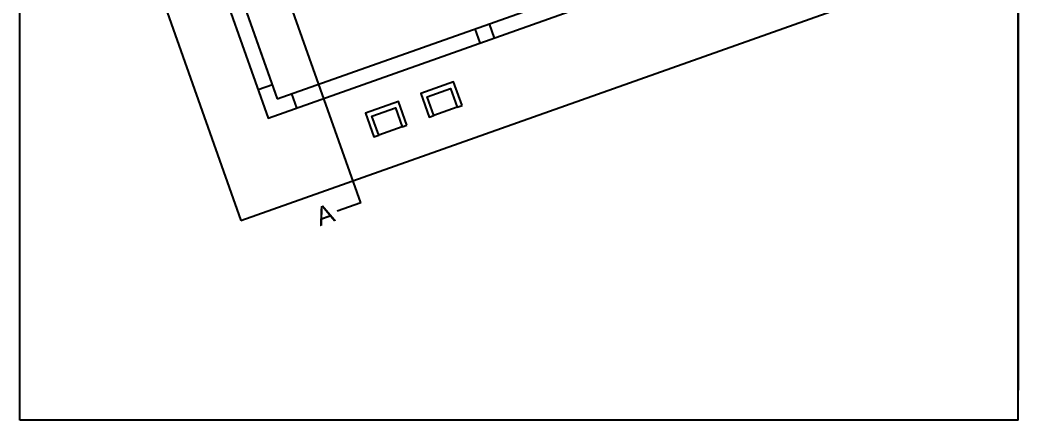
# Model space of a CAD drawing. Header units: centimetres. Extents: x 2004 to 13885, y -3131 to 5891.
# Drawn here: x 9115 to 11115, y 3831 to 4633 of the extents above; entities that cross this region are included whole.
import ezdxf

# ---------------------------------------------------------------- set-up
doc = ezdxf.new("R2010")
doc.units = ezdxf.units.CM
doc.styles.get("Standard").update_dxf_attribs({"font": 'Arial.ttf'})

msp = doc.modelspace()

# ---------------------------------------------------------------- linework, layer by layer
for p, q in [((9115.1, 3891.3), (9115.1, 5891.3)), ((11115.1, 5891.3), (11115.1, 3891.3)), ((9797.8, 4266.5), (9421.5, 5328.7)), ((9380.4, 5181.7), (9597.4, 4569)), ((9380.4, 5181.7), (9630.8, 4474.7)), ((9239, 5131.6), (9557.9, 4231.4)), ((11115.1, 3831.3), (11115.1, 5091.3)), ((9115.1, 3831.3), (9115.1, 5031.3)), ((9557.9, 4231.4), (11066, 4765.7)), ((9630.8, 4474.7), (10243.5, 4691.8)), ((10055, 4625), (10065, 4596.7)), ((10026.7, 4615), (10036.7, 4586.7)), ((9597.4, 4569), (9630.8, 4474.7)), ((9620.8, 4503), (9592.5, 4493)), ((9659.1, 4484.7), (9669.1, 4456.5)), ((9991.4, 4458.1), (9944.3, 4441.4)), ((9881, 4418.9), (9833.9, 4402.1)), ((9797.8, 4266.5), (9750.7, 4249.8)), ((11115.1, 3831.3), (9115.1, 3831.3))]:
    msp.add_line(p, q)
for points in [[(9352.1, 5171.6), (9612.6, 4436.4), (10894.5, 4890.6), (10634, 5625.8)], [(10000.9, 4461.5), (9984.1, 4508.6), (9918.2, 4485.2), (9934.9, 4438), (9944.3, 4441.4), (9930.9, 4479.1), (9978, 4495.8), (9991.4, 4458.1), (10000.9, 4461.5)], [(9890.4, 4422.2), (9873.7, 4469.3), (9807.7, 4445.9), (9824.5, 4398.8), (9833.9, 4402.1), (9820.5, 4439.8), (9867.6, 4456.6), (9881, 4418.9), (9890.4, 4422.2)]]:
    msp.add_lwpolyline(points)

# ---------------------------------------------------------------- texts
at = {"insert": (9703.5, 4254.6), "char_height": 37.5, "attachment_point": 1, "rotation": 19.5098}
msp.add_mtext_dynamic_manual_height_columns('A', width=44.025, gutter_width=12.5, heights=[0], dxfattribs=at)

doc.saveas('drawing.dxf')
